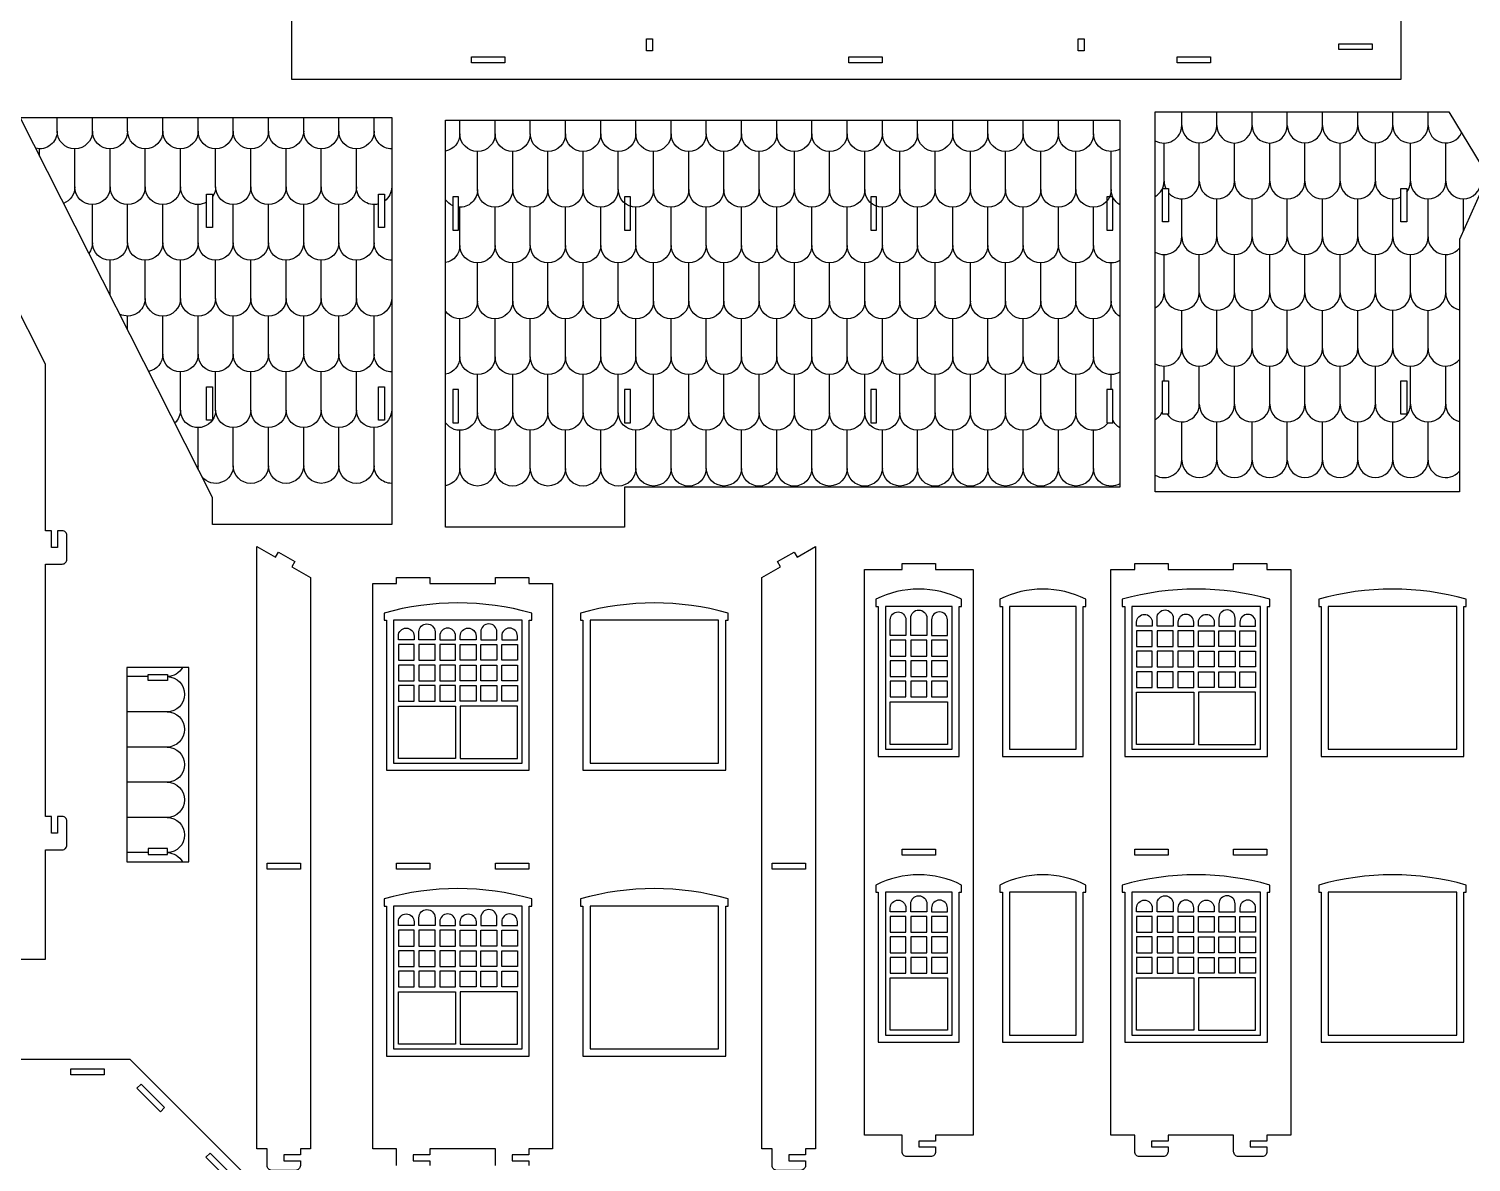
# Model space of a CAD drawing. Extents: x -4552 to 3750, y -5417 to 1843.
# Drawn here: x -2466 to 442, y -4257 to -1973 of the extents above; entities that cross this region are included whole.
import ezdxf

# ---------------------------------------------------------------- set-up
doc = ezdxf.new("R2010")
doc.units = 0
doc.header["$MEASUREMENT"] = 0
doc.layers.add('LAYER1', color=18, linetype='CONTINUOUS')

msp = doc.modelspace()

# ---------------------------------------------------------------- linework, layer by layer
at = {"layer": 'LAYER1'}
for points in [[(300.1, -1933.3), (300.1, -2074.8), (-1935.6, -2074.8), (-1935.6, -1871)], [(-141.7, -2167.5), (-141.7, -2140.1)], [(-70.8, -2167.5), (-70.8, -2140.1)], [(0.2, -2167.5), (0.2, -2140.1)], [(71.2, -2167.5), (71.2, -2140.1)], [(142.1, -2167.5), (142.1, -2140.1)], [(213.1, -2167.5), (213.1, -2140.1)], [(284, -2167.5), (284, -2140.1)], [(355, -2167.5), (355, -2140.1)], [(-2408.5, -2179.1), (-2408.5, -2151.7)], [(-2337.5, -2179.1), (-2337.5, -2151.7)], [(-2266.5, -2179.1), (-2266.5, -2151.7)], [(-2195.6, -2179.1), (-2195.6, -2151.7)], [(-2124.6, -2179.1), (-2124.6, -2151.7)], [(-2053.7, -2179.1), (-2053.7, -2151.7)], [(-1982.7, -2179.1), (-1982.7, -2151.7)], [(-1911.7, -2179.1), (-1911.7, -2151.7)], [(-1840.8, -2179.1), (-1840.8, -2151.7)], [(-1769.8, -2179.1), (-1769.8, -2151.7)], [(-1596.7, -2184.5), (-1596.7, -2157.1)], [(-1525.8, -2184.5), (-1525.8, -2157.1)], [(-1454.8, -2184.5), (-1454.8, -2157.1)], [(-1383.9, -2184.5), (-1383.9, -2157.1)], [(-1312.9, -2184.5), (-1312.9, -2157.1)], [(-1241.9, -2184.5), (-1241.9, -2157.1)], [(-1171, -2184.5), (-1171, -2157.1)], [(-1100, -2184.5), (-1100, -2157.1)], [(-1029.1, -2184.5), (-1029.1, -2157.1)], [(-958.1, -2184.5), (-958.1, -2157.1)], [(-887.1, -2184.5), (-887.1, -2157.1)], [(-816.2, -2184.5), (-816.2, -2157.1)], [(-745.2, -2184.5), (-745.2, -2157.1)], [(-674.3, -2184.5), (-674.3, -2157.1)], [(-603.3, -2184.5), (-603.3, -2157.1)], [(-532.3, -2184.5), (-532.3, -2157.1)], [(-461.4, -2184.5), (-461.4, -2157.1)], [(-390.4, -2184.5), (-390.4, -2157.1)], [(-319.5, -2184.5), (-319.5, -2157.1)], [(-177.2, -2280), (-177.2, -2203)], [(-106.2, -2280), (-106.2, -2203)], [(-35.3, -2280), (-35.3, -2203)], [(35.7, -2280), (35.7, -2203)], [(106.6, -2280), (106.6, -2203)], [(177.6, -2280), (177.6, -2203)], [(248.6, -2280), (248.6, -2203)], [(319.5, -2280), (319.5, -2203)], [(390.5, -2280), (390.5, -2203)], [(-2443.9, -2229.5), (-2443.9, -2214.6)], [(-2373, -2291.5), (-2373, -2214.6)], [(-2302, -2291.5), (-2302, -2214.6)], [(-2231.1, -2291.5), (-2231.1, -2214.6)], [(-2160.1, -2291.5), (-2160.1, -2214.6)], [(-2089.1, -2291.5), (-2089.1, -2214.6)], [(-2018.2, -2291.5), (-2018.2, -2214.6)], [(-1947.2, -2291.5), (-1947.2, -2214.6)], [(-1876.3, -2291.5), (-1876.3, -2214.6)], [(-1805.3, -2291.5), (-1805.3, -2214.6)], [(-1561.3, -2296.9), (-1561.3, -2220)], [(-1490.3, -2296.9), (-1490.3, -2220)], [(-1419.3, -2296.9), (-1419.3, -2220)], [(-1348.4, -2296.9), (-1348.4, -2220)], [(-1277.4, -2296.9), (-1277.4, -2220)], [(-1206.5, -2296.9), (-1206.5, -2220)], [(-1135.5, -2296.9), (-1135.5, -2220)], [(-1064.5, -2296.9), (-1064.5, -2220)], [(-993.6, -2296.9), (-993.6, -2220)], [(-922.6, -2296.9), (-922.6, -2220)], [(-851.7, -2296.9), (-851.7, -2220)], [(-780.7, -2296.9), (-780.7, -2220)], [(-709.7, -2296.9), (-709.7, -2220)], [(-638.8, -2296.9), (-638.8, -2220)], [(-567.8, -2296.9), (-567.8, -2220)], [(-496.9, -2296.9), (-496.9, -2220)], [(-425.9, -2296.9), (-425.9, -2220)], [(-354.9, -2296.9), (-354.9, -2220)], [(-284, -2296.9), (-284, -2220)], [(-141.7, -2392.4), (-141.7, -2315.4)], [(-70.8, -2392.4), (-70.8, -2315.4)], [(0.2, -2392.4), (0.2, -2315.4)], [(71.2, -2392.4), (71.2, -2315.4)], [(142.1, -2392.4), (142.1, -2315.4)], [(213.1, -2392.4), (213.1, -2315.4)], [(284, -2392.4), (284, -2315.4)], [(355, -2392.4), (355, -2315.4)], [(426, -2379.7), (426, -2315.4)], [(-2337.5, -2403.9), (-2337.5, -2327)], [(-2266.5, -2403.9), (-2266.5, -2327)], [(-2195.6, -2403.9), (-2195.6, -2327)], [(-2124.6, -2403.9), (-2124.6, -2327)], [(-2053.7, -2403.9), (-2053.7, -2327)], [(-1982.7, -2403.9), (-1982.7, -2327)], [(-1911.7, -2403.9), (-1911.7, -2327)], [(-1840.8, -2403.9), (-1840.8, -2327)], [(-1769.8, -2403.9), (-1769.8, -2327)], [(-1596.7, -2409.3), (-1596.7, -2332.4)], [(-1525.8, -2409.3), (-1525.8, -2332.4)], [(-1454.8, -2409.3), (-1454.8, -2332.4)], [(-1383.9, -2409.3), (-1383.9, -2332.4)], [(-1312.9, -2409.3), (-1312.9, -2332.4)], [(-1241.9, -2409.3), (-1241.9, -2332.4)], [(-1171, -2409.3), (-1171, -2332.4)], [(-1100, -2409.3), (-1100, -2332.4)], [(-1029.1, -2409.3), (-1029.1, -2332.4)], [(-958.1, -2409.3), (-958.1, -2332.4)], [(-887.1, -2409.3), (-887.1, -2332.4)], [(-816.2, -2409.3), (-816.2, -2332.4)], [(-745.2, -2409.3), (-745.2, -2332.4)], [(-674.3, -2409.3), (-674.3, -2332.4)], [(-603.3, -2409.3), (-603.3, -2332.4)], [(-532.3, -2409.3), (-532.3, -2332.4)], [(-461.4, -2409.3), (-461.4, -2332.4)], [(-390.4, -2409.3), (-390.4, -2332.4)], [(-319.5, -2409.3), (-319.5, -2332.4)], [(-2302, -2509.8), (-2302, -2439.4)], [(-2231.1, -2516.4), (-2231.1, -2439.4)], [(-2160.1, -2516.4), (-2160.1, -2439.4)], [(-2089.1, -2516.4), (-2089.1, -2439.4)], [(-2018.2, -2516.4), (-2018.2, -2439.4)], [(-1947.2, -2516.4), (-1947.2, -2439.4)], [(-1876.3, -2516.4), (-1876.3, -2439.4)], [(-1805.3, -2516.4), (-1805.3, -2439.4)], [(-177.2, -2504.8), (-177.2, -2427.9)], [(-106.2, -2504.8), (-106.2, -2427.9)], [(-35.3, -2504.8), (-35.3, -2427.9)], [(35.7, -2504.8), (35.7, -2427.9)], [(106.6, -2504.8), (106.6, -2427.9)], [(177.6, -2504.8), (177.6, -2427.9)], [(248.6, -2504.8), (248.6, -2427.9)], [(319.5, -2504.8), (319.5, -2427.9)], [(390.5, -2504.8), (390.5, -2427.9)], [(-1561.3, -2521.8), (-1561.3, -2444.8)], [(-1490.3, -2521.8), (-1490.3, -2444.8)], [(-1419.3, -2521.8), (-1419.3, -2444.8)], [(-1348.4, -2521.8), (-1348.4, -2444.8)], [(-1277.4, -2521.8), (-1277.4, -2444.8)], [(-1206.5, -2521.8), (-1206.5, -2444.8)], [(-1135.5, -2521.8), (-1135.5, -2444.8)], [(-1064.5, -2521.8), (-1064.5, -2444.8)], [(-993.6, -2521.8), (-993.6, -2444.8)], [(-922.6, -2521.8), (-922.6, -2444.8)], [(-851.7, -2521.8), (-851.7, -2444.8)], [(-780.7, -2521.8), (-780.7, -2444.8)], [(-709.7, -2521.8), (-709.7, -2444.8)], [(-638.8, -2521.8), (-638.8, -2444.8)], [(-567.8, -2521.8), (-567.8, -2444.8)], [(-496.9, -2521.8), (-496.9, -2444.8)], [(-425.9, -2521.8), (-425.9, -2444.8)], [(-354.9, -2521.8), (-354.9, -2444.8)], [(-284, -2521.8), (-284, -2444.8)], [(-2266.5, -2579.9), (-2266.5, -2551.8)], [(-2195.6, -2628.8), (-2195.6, -2551.8)], [(-2124.6, -2628.8), (-2124.6, -2551.8)], [(-2053.7, -2628.8), (-2053.7, -2551.8)], [(-1982.7, -2628.8), (-1982.7, -2551.8)], [(-1911.7, -2628.8), (-1911.7, -2551.8)], [(-1840.8, -2628.8), (-1840.8, -2551.8)], [(-1769.8, -2628.8), (-1769.8, -2551.8)], [(-1596.7, -2634.2), (-1596.7, -2557.2)], [(-1525.8, -2634.2), (-1525.8, -2557.2)], [(-1454.8, -2634.2), (-1454.8, -2557.2)], [(-1383.9, -2634.2), (-1383.9, -2557.2)], [(-1312.9, -2634.2), (-1312.9, -2557.2)], [(-1241.9, -2634.2), (-1241.9, -2557.2)], [(-1171, -2634.2), (-1171, -2557.2)], [(-1100, -2634.2), (-1100, -2557.2)], [(-1029.1, -2634.2), (-1029.1, -2557.2)], [(-958.1, -2634.2), (-958.1, -2557.2)], [(-887.1, -2634.2), (-887.1, -2557.2)], [(-816.2, -2634.2), (-816.2, -2557.2)], [(-745.2, -2634.2), (-745.2, -2557.2)], [(-674.3, -2634.2), (-674.3, -2557.2)], [(-603.3, -2634.2), (-603.3, -2557.2)], [(-532.3, -2634.2), (-532.3, -2557.2)], [(-461.4, -2634.2), (-461.4, -2557.2)], [(-390.4, -2634.2), (-390.4, -2557.2)], [(-319.5, -2634.2), (-319.5, -2557.2)], [(-141.7, -2617.2), (-141.7, -2540.3)], [(-70.8, -2617.2), (-70.8, -2540.3)], [(0.2, -2617.2), (0.2, -2540.3)], [(71.2, -2617.2), (71.2, -2540.3)], [(142.1, -2617.2), (142.1, -2540.3)], [(213.1, -2617.2), (213.1, -2540.3)], [(284, -2617.2), (284, -2540.3)], [(355, -2617.2), (355, -2540.3)], [(-2160.1, -2741.2), (-2160.1, -2664.3)], [(-2089.1, -2741.2), (-2089.1, -2664.3)], [(-2018.2, -2741.2), (-2018.2, -2664.3)], [(-1947.2, -2741.2), (-1947.2, -2664.3)], [(-1876.3, -2741.2), (-1876.3, -2664.3)], [(-1805.3, -2741.2), (-1805.3, -2664.3)], [(-1561.3, -2746.6), (-1561.3, -2669.7)], [(-1490.3, -2746.6), (-1490.3, -2669.7)], [(-1419.3, -2746.6), (-1419.3, -2669.7)], [(-1348.4, -2746.6), (-1348.4, -2669.7)], [(-1277.4, -2746.6), (-1277.4, -2669.7)], [(-1206.5, -2746.6), (-1206.5, -2669.7)], [(-1135.5, -2746.6), (-1135.5, -2669.7)], [(-1064.5, -2746.6), (-1064.5, -2669.7)], [(-993.6, -2746.6), (-993.6, -2669.7)], [(-922.6, -2746.6), (-922.6, -2669.7)], [(-851.7, -2746.6), (-851.7, -2669.7)], [(-780.7, -2746.6), (-780.7, -2669.7)], [(-709.7, -2746.6), (-709.7, -2669.7)], [(-638.8, -2746.6), (-638.8, -2669.7)], [(-567.8, -2746.6), (-567.8, -2669.7)], [(-496.9, -2746.6), (-496.9, -2669.7)], [(-425.9, -2746.6), (-425.9, -2669.7)], [(-354.9, -2746.6), (-354.9, -2669.7)], [(-284, -2699.7), (-284, -2669.7)], [(-177.2, -2682.7), (-177.2, -2652.7)], [(-106.2, -2729.6), (-106.2, -2652.7)], [(-35.3, -2729.6), (-35.3, -2652.7)], [(35.7, -2729.6), (35.7, -2652.7)], [(106.6, -2729.6), (106.6, -2652.7)], [(177.6, -2729.6), (177.6, -2652.7)], [(248.6, -2729.6), (248.6, -2652.7)], [(319.5, -2729.6), (319.5, -2652.7)], [(390.5, -2729.6), (390.5, -2652.7)], [(-2124.6, -2853.6), (-2124.6, -2776.7)], [(-2053.7, -2853.6), (-2053.7, -2776.7)], [(-1982.7, -2853.6), (-1982.7, -2776.7)], [(-1911.7, -2853.6), (-1911.7, -2776.7)], [(-1840.8, -2853.6), (-1840.8, -2776.7)], [(-1769.8, -2853.6), (-1769.8, -2776.7)], [(-1596.7, -2859), (-1596.7, -2782.1)], [(-1525.8, -2859), (-1525.8, -2782.1)], [(-1454.8, -2859), (-1454.8, -2782.1)], [(-1383.9, -2859), (-1383.9, -2782.1)], [(-1312.9, -2859), (-1312.9, -2782.1)], [(-1241.9, -2859), (-1241.9, -2782.1)], [(-1171, -2859), (-1171, -2782.1)], [(-1100, -2859), (-1100, -2782.1)], [(-1029.1, -2859), (-1029.1, -2782.1)], [(-958.1, -2859), (-958.1, -2782.1)], [(-887.1, -2859), (-887.1, -2782.1)], [(-816.2, -2859), (-816.2, -2782.1)], [(-745.2, -2859), (-745.2, -2782.1)], [(-674.3, -2859), (-674.3, -2782.1)], [(-603.3, -2859), (-603.3, -2782.1)], [(-532.3, -2859), (-532.3, -2782.1)], [(-461.4, -2859), (-461.4, -2782.1)], [(-390.4, -2859), (-390.4, -2782.1)], [(-319.5, -2859), (-319.5, -2782.1)], [(-141.7, -2842), (-141.7, -2765.1)], [(-70.8, -2842), (-70.8, -2765.1)], [(0.2, -2842), (0.2, -2765.1)], [(71.2, -2842), (71.2, -2765.1)], [(142.1, -2842), (142.1, -2765.1)], [(213.1, -2842), (213.1, -2765.1)], [(284, -2842), (284, -2765.1)], [(355, -2842), (355, -2765.1)], [(-2224.9, -3278.7), (-2268, -3278.7)], [(-2187.2, -3349.6), (-2268, -3349.6)], [(-2187.2, -3420.6), (-2268, -3420.6)], [(-2187.2, -3491.5), (-2268, -3491.5)], [(-2187.2, -3562.5), (-2268, -3562.5)], [(-2224.9, -3633.5), (-2268, -3633.5)]]:
    msp.add_lwpolyline(points, dxfattribs=at)
for points in [[(-1220.4, -1993.2), (-1208.4, -1993.2), (-1208.4, -2017.2), (-1220.4, -2017.2)], [(-350.4, -1993.2), (-338.4, -1993.2), (-338.4, -2017.2), (-350.4, -2017.2)], [(175.3, -2002.8), (242.5, -2002.8), (242.5, -2014.8), (175.3, -2014.8)], [(-1573.2, -2029.2), (-1506, -2029.2), (-1506, -2041.2), (-1573.2, -2041.2)], [(-813, -2029.2), (-745.8, -2029.2), (-745.8, -2041.2), (-813, -2041.2)], [(-151.2, -2029.2), (-84, -2029.2), (-84, -2041.2), (-151.2, -2041.2)], [(418, -2397.4), (418, -2906.3), (-194.9, -2906.3), (-194.9, -2140.1), (396.6, -2140.1), (475.4, -2269.9)], [(-2095.4, -2917.9), (-2483.4, -2151.7), (-1734.3, -2151.7), (-1734.3, -2971.7), (-2095.4, -2971.7)], [(-266.3, -2896.7), (-902, -2896.7), (-1264.7, -2896.7), (-1264.7, -2977.1), (-1625.7, -2977.1), (-1625.7, -2157.1), (-266.3, -2157.1)], [(-180.5, -2294.7), (-168.5, -2294.7), (-168.5, -2361.9), (-180.5, -2361.9)], [(300, -2294.7), (312, -2294.7), (312, -2361.9), (300, -2361.9)], [(-2107.4, -2306.3), (-2095.4, -2306.3), (-2095.4, -2373.5), (-2107.4, -2373.5)], [(-1760.7, -2306.3), (-1748.7, -2306.3), (-1748.7, -2373.5), (-1760.7, -2373.5)], [(-1599.3, -2311.7), (-1611.3, -2311.7), (-1611.3, -2378.9), (-1599.3, -2378.9)], [(-1252.7, -2311.7), (-1264.7, -2311.7), (-1264.7, -2378.9), (-1252.7, -2378.9)], [(-756.7, -2311.7), (-768.7, -2311.7), (-768.7, -2378.9), (-756.7, -2378.9)], [(-280.7, -2311.7), (-292.7, -2311.7), (-292.7, -2378.9), (-280.7, -2378.9)], [(-2107.4, -2694.3), (-2095.4, -2694.3), (-2095.4, -2761.5), (-2107.4, -2761.5)], [(-1760.7, -2694.3), (-1748.7, -2694.3), (-1748.7, -2761.5), (-1760.7, -2761.5)], [(-1599.3, -2699.7), (-1611.3, -2699.7), (-1611.3, -2766.9), (-1599.3, -2766.9)], [(-1252.7, -2699.7), (-1264.7, -2699.7), (-1264.7, -2766.9), (-1252.7, -2766.9)], [(-756.7, -2699.7), (-768.7, -2699.7), (-768.7, -2766.9), (-756.7, -2766.9)], [(-280.7, -2699.7), (-292.7, -2699.7), (-292.7, -2766.9), (-280.7, -2766.9)], [(-180.5, -2682.7), (-168.5, -2682.7), (-168.5, -2749.9), (-180.5, -2749.9)], [(300, -2682.7), (312, -2682.7), (312, -2749.9), (300, -2749.9)], [(-604.5, -3137.2), (-738.9, -3137.2), (-738.9, -3425.2), (-604.5, -3425.2)], [(-354.5, -3137.2), (-488.9, -3137.2), (-488.9, -3425.2), (-354.5, -3425.2)], [(16.9, -3137.2), (-242.3, -3137.2), (-242.3, -3425.2), (16.9, -3425.2)], [(412.8, -3137.2), (153.6, -3137.2), (153.6, -3425.2), (412.8, -3425.2)], [(-1471.2, -3165.1), (-1730.4, -3165.1), (-1730.4, -3453.1), (-1471.2, -3453.1)], [(-1075.2, -3165.1), (-1334.4, -3165.1), (-1334.4, -3453.1), (-1075.2, -3453.1)], [(-232.7, -3217.9), (-201.1, -3217.9), (-201.1, -3186.3), (-232.7, -3186.3)], [(-191.5, -3217.9), (-158.8, -3217.9), (-158.8, -3186.3), (-191.5, -3186.3)], [(-149.2, -3217.9), (-117.5, -3217.9), (-117.5, -3186.3), (-149.2, -3186.3)], [(-76.3, -3217.9), (-107.9, -3217.9), (-107.9, -3186.3), (-76.3, -3186.3)], [(-34, -3217.9), (-66.7, -3217.9), (-66.7, -3186.3), (-34, -3186.3)], [(7.3, -3217.9), (-24.4, -3217.9), (-24.4, -3186.3), (7.3, -3186.3)], [(-1720.8, -3245.8), (-1689.1, -3245.8), (-1689.1, -3214.1), (-1720.8, -3214.1)], [(-1679.5, -3245.8), (-1646.9, -3245.8), (-1646.9, -3214.1), (-1679.5, -3214.1)], [(-1637.3, -3245.8), (-1605.6, -3245.8), (-1605.6, -3214.1), (-1637.3, -3214.1)], [(-1564.3, -3245.8), (-1596, -3245.8), (-1596, -3214.1), (-1564.3, -3214.1)], [(-1522.1, -3245.8), (-1554.7, -3245.8), (-1554.7, -3214.1), (-1522.1, -3214.1)], [(-1480.8, -3245.8), (-1512.5, -3245.8), (-1512.5, -3214.1), (-1480.8, -3214.1)], [(-729.3, -3237.1), (-697.6, -3237.1), (-697.6, -3205.5), (-729.3, -3205.5)], [(-688, -3237.1), (-655.4, -3237.1), (-655.4, -3205.5), (-688, -3205.5)], [(-645.8, -3237.1), (-614.1, -3237.1), (-614.1, -3205.5), (-645.8, -3205.5)], [(-1720.8, -3287.1), (-1689.1, -3287.1), (-1689.1, -3255.4), (-1720.8, -3255.4)], [(-1679.5, -3287.1), (-1646.9, -3287.1), (-1646.9, -3255.4), (-1679.5, -3255.4)], [(-1637.3, -3287.1), (-1605.6, -3287.1), (-1605.6, -3255.4), (-1637.3, -3255.4)], [(-1564.3, -3287.1), (-1596, -3287.1), (-1596, -3255.4), (-1564.3, -3255.4)], [(-1522.1, -3287.1), (-1554.7, -3287.1), (-1554.7, -3255.4), (-1522.1, -3255.4)], [(-1480.8, -3287.1), (-1512.5, -3287.1), (-1512.5, -3255.4), (-1480.8, -3255.4)], [(-729.3, -3278.4), (-697.6, -3278.4), (-697.6, -3246.7), (-729.3, -3246.7)], [(-688, -3278.4), (-655.4, -3278.4), (-655.4, -3246.7), (-688, -3246.7)], [(-645.8, -3278.4), (-614.1, -3278.4), (-614.1, -3246.7), (-645.8, -3246.7)], [(-232.7, -3259.2), (-201.1, -3259.2), (-201.1, -3227.5), (-232.7, -3227.5)], [(-191.5, -3259.2), (-158.8, -3259.2), (-158.8, -3227.5), (-191.5, -3227.5)], [(-149.2, -3259.2), (-117.5, -3259.2), (-117.5, -3227.5), (-149.2, -3227.5)], [(-76.3, -3259.2), (-107.9, -3259.2), (-107.9, -3227.5), (-76.3, -3227.5)], [(-34, -3259.2), (-66.7, -3259.2), (-66.7, -3227.5), (-34, -3227.5)], [(7.3, -3259.2), (-24.4, -3259.2), (-24.4, -3227.5), (7.3, -3227.5)], [(-2268, -3651.8), (-2143.3, -3651.8), (-2143.3, -3260.3), (-2268, -3260.3)], [(-2224.9, -3286.7), (-2224.9, -3274.7), (-2186.5, -3274.7), (-2186.5, -3286.7)], [(-232.7, -3300.5), (-201.1, -3300.5), (-201.1, -3268.8), (-232.7, -3268.8)], [(-191.5, -3300.5), (-158.8, -3300.5), (-158.8, -3268.8), (-191.5, -3268.8)], [(-149.2, -3300.5), (-117.5, -3300.5), (-117.5, -3268.8), (-149.2, -3268.8)], [(-76.3, -3300.5), (-107.9, -3300.5), (-107.9, -3268.8), (-76.3, -3268.8)], [(-34, -3300.5), (-66.7, -3300.5), (-66.7, -3268.8), (-34, -3268.8)], [(7.3, -3300.5), (-24.4, -3300.5), (-24.4, -3268.8), (7.3, -3268.8)], [(-1720.8, -3328.3), (-1689.1, -3328.3), (-1689.1, -3296.7), (-1720.8, -3296.7)], [(-1679.5, -3328.3), (-1646.9, -3328.3), (-1646.9, -3296.7), (-1679.5, -3296.7)], [(-1637.3, -3328.3), (-1605.6, -3328.3), (-1605.6, -3296.7), (-1637.3, -3296.7)], [(-1564.3, -3328.3), (-1596, -3328.3), (-1596, -3296.7), (-1564.3, -3296.7)], [(-1522.1, -3328.3), (-1554.7, -3328.3), (-1554.7, -3296.7), (-1522.1, -3296.7)], [(-1480.8, -3328.3), (-1512.5, -3328.3), (-1512.5, -3296.7), (-1480.8, -3296.7)], [(-729.3, -3319.7), (-697.6, -3319.7), (-697.6, -3288), (-729.3, -3288)], [(-688, -3319.7), (-655.4, -3319.7), (-655.4, -3288), (-688, -3288)], [(-645.8, -3319.7), (-614.1, -3319.7), (-614.1, -3288), (-645.8, -3288)], [(-117.5, -3415.6), (-232.7, -3415.6), (-232.7, -3310.1), (-117.5, -3310.1)], [(-107.9, -3415.6), (7.3, -3415.6), (7.3, -3310.1), (-107.9, -3310.1)], [(-1605.6, -3443.5), (-1720.8, -3443.5), (-1720.8, -3337.9), (-1605.6, -3337.9)], [(-1596, -3443.5), (-1480.8, -3443.5), (-1480.8, -3337.9), (-1596, -3337.9)], [(-614.1, -3415.6), (-729.3, -3415.6), (-729.3, -3329.3), (-614.1, -3329.3)], [(-2224.9, -3625.4), (-2224.9, -3637.4), (-2186.5, -3637.4), (-2186.5, -3625.4)], [(-705.3, -3626.8), (-638.1, -3626.8), (-638.1, -3638.8), (-705.3, -3638.8)], [(-236.5, -3626.8), (-169.3, -3626.8), (-169.3, -3638.8), (-236.5, -3638.8)], [(-37, -3626.8), (30.2, -3626.8), (30.2, -3638.8), (-37, -3638.8)], [(-1985.6, -3654.7), (-1918.4, -3654.7), (-1918.4, -3666.7), (-1985.6, -3666.7)], [(-1724.6, -3654.7), (-1657.4, -3654.7), (-1657.4, -3666.7), (-1724.6, -3666.7)], [(-1525.1, -3654.7), (-1457.9, -3654.7), (-1457.9, -3666.7), (-1525.1, -3666.7)], [(-967.4, -3654.7), (-900.2, -3654.7), (-900.2, -3666.7), (-967.4, -3666.7)], [(-604.5, -3713.2), (-738.9, -3713.2), (-738.9, -4001.2), (-604.5, -4001.2)], [(-354.5, -3713.2), (-488.9, -3713.2), (-488.9, -4001.2), (-354.5, -4001.2)], [(16.9, -3713.2), (-242.3, -3713.2), (-242.3, -4001.2), (16.9, -4001.2)], [(412.8, -3713.2), (153.6, -3713.2), (153.6, -4001.2), (412.8, -4001.2)], [(-1471.2, -3741.1), (-1730.4, -3741.1), (-1730.4, -4029.1), (-1471.2, -4029.1)], [(-1075.2, -3741.1), (-1334.4, -3741.1), (-1334.4, -4029.1), (-1075.2, -4029.1)], [(-729.3, -3793.9), (-697.6, -3793.9), (-697.6, -3762.3), (-729.3, -3762.3)], [(-688, -3793.9), (-655.4, -3793.9), (-655.4, -3762.3), (-688, -3762.3)], [(-645.8, -3793.9), (-614.1, -3793.9), (-614.1, -3762.3), (-645.8, -3762.3)], [(-232.7, -3793.9), (-201.1, -3793.9), (-201.1, -3762.3), (-232.7, -3762.3)], [(-191.5, -3793.9), (-158.8, -3793.9), (-158.8, -3762.3), (-191.5, -3762.3)], [(-149.2, -3793.9), (-117.5, -3793.9), (-117.5, -3762.3), (-149.2, -3762.3)], [(-76.3, -3793.9), (-107.9, -3793.9), (-107.9, -3762.3), (-76.3, -3762.3)], [(-34, -3793.9), (-66.7, -3793.9), (-66.7, -3762.3), (-34, -3762.3)], [(7.3, -3793.9), (-24.4, -3793.9), (-24.4, -3762.3), (7.3, -3762.3)], [(-1720.8, -3821.8), (-1689.1, -3821.8), (-1689.1, -3790.1), (-1720.8, -3790.1)], [(-1679.5, -3821.8), (-1646.9, -3821.8), (-1646.9, -3790.1), (-1679.5, -3790.1)], [(-1637.3, -3821.8), (-1605.6, -3821.8), (-1605.6, -3790.1), (-1637.3, -3790.1)], [(-1564.3, -3821.8), (-1596, -3821.8), (-1596, -3790.1), (-1564.3, -3790.1)], [(-1522.1, -3821.8), (-1554.7, -3821.8), (-1554.7, -3790.1), (-1522.1, -3790.1)], [(-1480.8, -3821.8), (-1512.5, -3821.8), (-1512.5, -3790.1), (-1480.8, -3790.1)], [(-729.3, -3835.2), (-697.6, -3835.2), (-697.6, -3803.5), (-729.3, -3803.5)], [(-688, -3835.2), (-655.4, -3835.2), (-655.4, -3803.5), (-688, -3803.5)], [(-645.8, -3835.2), (-614.1, -3835.2), (-614.1, -3803.5), (-645.8, -3803.5)], [(-232.7, -3835.2), (-201.1, -3835.2), (-201.1, -3803.5), (-232.7, -3803.5)], [(-191.5, -3835.2), (-158.8, -3835.2), (-158.8, -3803.5), (-191.5, -3803.5)], [(-149.2, -3835.2), (-117.5, -3835.2), (-117.5, -3803.5), (-149.2, -3803.5)], [(-76.3, -3835.2), (-107.9, -3835.2), (-107.9, -3803.5), (-76.3, -3803.5)], [(-34, -3835.2), (-66.7, -3835.2), (-66.7, -3803.5), (-34, -3803.5)], [(7.3, -3835.2), (-24.4, -3835.2), (-24.4, -3803.5), (7.3, -3803.5)], [(-1720.8, -3863.1), (-1689.1, -3863.1), (-1689.1, -3831.4), (-1720.8, -3831.4)], [(-1679.5, -3863.1), (-1646.9, -3863.1), (-1646.9, -3831.4), (-1679.5, -3831.4)], [(-1637.3, -3863.1), (-1605.6, -3863.1), (-1605.6, -3831.4), (-1637.3, -3831.4)], [(-1564.3, -3863.1), (-1596, -3863.1), (-1596, -3831.4), (-1564.3, -3831.4)], [(-1522.1, -3863.1), (-1554.7, -3863.1), (-1554.7, -3831.4), (-1522.1, -3831.4)], [(-1480.8, -3863.1), (-1512.5, -3863.1), (-1512.5, -3831.4), (-1480.8, -3831.4)], [(-729.3, -3876.5), (-697.6, -3876.5), (-697.6, -3844.8), (-729.3, -3844.8)], [(-688, -3876.5), (-655.4, -3876.5), (-655.4, -3844.8), (-688, -3844.8)], [(-645.8, -3876.5), (-614.1, -3876.5), (-614.1, -3844.8), (-645.8, -3844.8)], [(-232.7, -3876.5), (-201.1, -3876.5), (-201.1, -3844.8), (-232.7, -3844.8)], [(-191.5, -3876.5), (-158.8, -3876.5), (-158.8, -3844.8), (-191.5, -3844.8)], [(-149.2, -3876.5), (-117.5, -3876.5), (-117.5, -3844.8), (-149.2, -3844.8)], [(-76.3, -3876.5), (-107.9, -3876.5), (-107.9, -3844.8), (-76.3, -3844.8)], [(-34, -3876.5), (-66.7, -3876.5), (-66.7, -3844.8), (-34, -3844.8)], [(7.3, -3876.5), (-24.4, -3876.5), (-24.4, -3844.8), (7.3, -3844.8)], [(-1720.8, -3904.3), (-1689.1, -3904.3), (-1689.1, -3872.7), (-1720.8, -3872.7)], [(-1679.5, -3904.3), (-1646.9, -3904.3), (-1646.9, -3872.7), (-1679.5, -3872.7)], [(-1637.3, -3904.3), (-1605.6, -3904.3), (-1605.6, -3872.7), (-1637.3, -3872.7)], [(-1564.3, -3904.3), (-1596, -3904.3), (-1596, -3872.7), (-1564.3, -3872.7)], [(-1522.1, -3904.3), (-1554.7, -3904.3), (-1554.7, -3872.7), (-1522.1, -3872.7)], [(-1480.8, -3904.3), (-1512.5, -3904.3), (-1512.5, -3872.7), (-1480.8, -3872.7)], [(-614.1, -3991.6), (-729.3, -3991.6), (-729.3, -3886.1), (-614.1, -3886.1)], [(-117.5, -3991.6), (-232.7, -3991.6), (-232.7, -3886.1), (-117.5, -3886.1)], [(-107.9, -3991.6), (7.3, -3991.6), (7.3, -3886.1), (-107.9, -3886.1)], [(-1605.6, -4019.5), (-1720.8, -4019.5), (-1720.8, -3913.9), (-1605.6, -3913.9)], [(-1596, -4019.5), (-1480.8, -4019.5), (-1480.8, -3913.9), (-1596, -3913.9)], [(-4552, -4329.6), (-4432, -4329.6), (-4432, -4174.1), (-4240.8, -3982.9), (-3826.4, -3982.9), (-3635.2, -4174.1), (-3635.2, -4209.6), (-3489.4, -4209.6), (-3239.8, -4209.6), (-3239.8, -4209.9), (-2789.2, -4209.6), (-2629.5, -4049.9), (-2262.4, -4049.9), (-2002.9, -4309.4), (-2002.9, -4676.4), (-2157.8, -4831.3), (-2157.8, -5416.8), (-4432, -5416.8), (-4432, -4793.1), (-4552, -4793.1)], [(-2381.1, -4081.1), (-2381.1, -4069.1), (-2313.9, -4069.1), (-2313.9, -4081.1)], [(-2200.6, -4155.9), (-2192.1, -4147.4), (-2239.6, -4099.9), (-2248.1, -4108.3)], [(-2061.4, -4295), (-2052.9, -4286.6), (-2100.4, -4239), (-2108.9, -4247.5)]]:
    msp.add_lwpolyline(points, close=True, dxfattribs=at)
for points in [[(-1734.3, -2214.6, -0.414214), (-1769.8, -2179.1, -1), (-1840.8, -2179.1, -1), (-1911.7, -2179.1, -1), (-1982.7, -2179.1, -1), (-2053.7, -2179.1, -1), (-2124.6, -2179.1, -1), (-2195.6, -2179.1, -1), (-2266.5, -2179.1, -1), (-2337.5, -2179.1, -1), (-2408.5, -2179.1, -0.48284), (-2452, -2213.7)], [(-194.9, -2198.3, 0.576718), (-141.7, -2167.5, 1), (-70.8, -2167.5, 1), (0.2, -2167.5, 1), (71.2, -2167.5, 1), (142.1, -2167.5, 1), (213.1, -2167.5, 1), (284, -2167.5, 1), (355, -2167.5, 0.799485), (422.5, -2182.8)], [(-266.3, -2215.3, -0.576718), (-319.5, -2184.5, -1), (-390.4, -2184.5, -1), (-461.4, -2184.5, -1), (-532.3, -2184.5, -1), (-603.3, -2184.5, -1), (-674.3, -2184.5, -1), (-745.2, -2184.5, -1), (-816.2, -2184.5, -1), (-887.1, -2184.5, -1), (-958.1, -2184.5, -1), (-1029.1, -2184.5, -1), (-1100, -2184.5, -1), (-1171, -2184.5, -1), (-1241.9, -2184.5, -1), (-1312.9, -2184.5, -1), (-1383.9, -2184.5, -1), (-1454.8, -2184.5, -1), (-1525.8, -2184.5, -1), (-1596.7, -2184.5, -0.361439), (-1625.7, -2219.4)], [(-2107.4, -2322.5, -0.57188), (-2160.1, -2291.5, -1), (-2231.1, -2291.5, -1), (-2302, -2291.5, -1), (-2373, -2291.5, -0.310751), (-2395.8, -2324.7)], [(-1760.7, -2325.8, -0.492213), (-1805.3, -2291.5, -1), (-1876.3, -2291.5, -1), (-1947.2, -2291.5, -1), (-2018.2, -2291.5, -1), (-2089.1, -2291.5, -0.151781), (-2095.4, -2311.6)], [(-1734.3, -2291.5, -0.237998), (-1748.7, -2320.1)], [(-194.9, -2310.7, 0.267441), (-177.2, -2280, 0.107671), (-174, -2294.7)], [(-168.5, -2303.3, 0.69348), (-106.2, -2280, 1), (-35.3, -2280, 1), (35.7, -2280, 1), (106.6, -2280, 1), (177.6, -2280, 1), (248.6, -2280, 0.558942), (300, -2311.6)], [(312, -2301.8, 0.16682), (319.5, -2280, 1), (390.5, -2280, 1), (461.4, -2280, 0.104172), (464.4, -2294.3)], [(-1611.3, -2329.3, -0.134003), (-1625.7, -2317.4)], [(-266.3, -2327.6, -0.267441), (-284, -2296.9, -1), (-354.9, -2296.9, -1), (-425.9, -2296.9, -1), (-496.9, -2296.9, -1), (-567.8, -2296.9, -1), (-638.8, -2296.9, -1), (-709.7, -2296.9, -1), (-780.7, -2296.9, -1), (-851.7, -2296.9, -1), (-922.6, -2296.9, -1), (-993.6, -2296.9, -1), (-1064.5, -2296.9, -1), (-1135.5, -2296.9, -1), (-1206.5, -2296.9, -1), (-1277.4, -2296.9, -1), (-1348.4, -2296.9, -1), (-1419.3, -2296.9, -1), (-1490.3, -2296.9, -1), (-1561.3, -2296.9, -0.435918), (-1599.3, -2332.3)], [(-1734.3, -2439.4, -0.414214), (-1769.8, -2403.9, -1), (-1840.8, -2403.9, -1), (-1911.7, -2403.9, -1), (-1982.7, -2403.9, -1), (-2053.7, -2403.9, -1), (-2124.6, -2403.9, -1), (-2195.6, -2403.9, -1), (-2266.5, -2403.9, -1), (-2337.5, -2403.9, -0.164103), (-2344.7, -2425.4)], [(-266.3, -2440.1, -0.576718), (-319.5, -2409.3, -1), (-390.4, -2409.3, -1), (-461.4, -2409.3, -1), (-532.3, -2409.3, -1), (-603.3, -2409.3, -1), (-674.3, -2409.3, -1), (-745.2, -2409.3, -1), (-816.2, -2409.3, -1), (-887.1, -2409.3, -1), (-958.1, -2409.3, -1), (-1029.1, -2409.3, -1), (-1100, -2409.3, -1), (-1171, -2409.3, -1), (-1241.9, -2409.3, -1), (-1312.9, -2409.3, -1), (-1383.9, -2409.3, -1), (-1454.8, -2409.3, -1), (-1525.8, -2409.3, -1), (-1596.7, -2409.3, -0.361439), (-1625.7, -2444.2)], [(-194.9, -2423.1, 0.576718), (-141.7, -2392.4, 1), (-70.8, -2392.4, 1), (0.2, -2392.4, 1), (71.2, -2392.4, 1), (142.1, -2392.4, 1), (213.1, -2392.4, 1), (284, -2392.4, 1), (355, -2392.4, 0.705496), (418, -2414.8)], [(-2653, -3848.5), (-2432.1, -3848.5), (-2432.1, -3627.7), (-2398.5, -3627.7, 0.414214), (-2388.9, -3618.1), (-2388.9, -3570.1, 0.414214), (-2398.5, -3560.5), (-2408.1, -3560.5), (-2408.1, -3594.1), (-2420.1, -3594.1), (-2420.1, -3560.5), (-2432.1, -3560.5), (-2432.1, -3051.7), (-2398.5, -3051.7, 0.414214), (-2388.9, -3042.1), (-2388.9, -2994.1, 0.414214), (-2398.5, -2984.5), (-2408.1, -2984.5), (-2408.1, -3018.1), (-2420.1, -3018.1), (-2420.1, -2984.5), (-2432.1, -2984.5), (-2432.1, -2648.5), (-2502.6, -2508.8)], [(-1734.3, -2516.4, -1), (-1805.3, -2516.4, -1), (-1876.3, -2516.4, -1), (-1947.2, -2516.4, -1), (-2018.2, -2516.4, -1), (-2089.1, -2516.4, -1), (-2160.1, -2516.4, -1), (-2231.1, -2516.4, -0.560744), (-2282.7, -2547.9)], [(-266.3, -2552.4, -0.267441), (-284, -2521.8, -1), (-354.9, -2521.8, -1), (-425.9, -2521.8, -1), (-496.9, -2521.8, -1), (-567.8, -2521.8, -1), (-638.8, -2521.8, -1), (-709.7, -2521.8, -1), (-780.7, -2521.8, -1), (-851.7, -2521.8, -1), (-922.6, -2521.8, -1), (-993.6, -2521.8, -1), (-1064.5, -2521.8, -1), (-1135.5, -2521.8, -1), (-1206.5, -2521.8, -1), (-1277.4, -2521.8, -1), (-1348.4, -2521.8, -1), (-1419.3, -2521.8, -1), (-1490.3, -2521.8, -1), (-1561.3, -2521.8, -0.732158), (-1625.7, -2542.2)], [(-194.9, -2535.5, 0.267441), (-177.2, -2504.8, 1), (-106.2, -2504.8, 1), (-35.3, -2504.8, 1), (35.7, -2504.8, 1), (106.6, -2504.8, 1), (177.6, -2504.8, 1), (248.6, -2504.8, 1), (319.5, -2504.8, 1), (390.5, -2504.8, 0.349221), (418, -2539.4)], [(-1734.3, -2664.3, -0.414214), (-1769.8, -2628.8, -1), (-1840.8, -2628.8, -1), (-1911.7, -2628.8, -1), (-1982.7, -2628.8, -1), (-2053.7, -2628.8, -1), (-2124.6, -2628.8, -1), (-2195.6, -2628.8, -0.357985), (-2224.2, -2663.6)], [(-266.3, -2664.9, -0.576718), (-319.5, -2634.2, -1), (-390.4, -2634.2, -1), (-461.4, -2634.2, -1), (-532.3, -2634.2, -1), (-603.3, -2634.2, -1), (-674.3, -2634.2, -1), (-745.2, -2634.2, -1), (-816.2, -2634.2, -1), (-887.1, -2634.2, -1), (-958.1, -2634.2, -1), (-1029.1, -2634.2, -1), (-1100, -2634.2, -1), (-1171, -2634.2, -1), (-1241.9, -2634.2, -1), (-1312.9, -2634.2, -1), (-1383.9, -2634.2, -1), (-1454.8, -2634.2, -1), (-1525.8, -2634.2, -1), (-1596.7, -2634.2, -0.361439), (-1625.7, -2669.1)], [(-194.9, -2648, 0.576718), (-141.7, -2617.2, 1), (-70.8, -2617.2, 1), (0.2, -2617.2, 1), (71.2, -2617.2, 1), (142.1, -2617.2, 1), (213.1, -2617.2, 1), (284, -2617.2, 1), (355, -2617.2, 0.705496), (418, -2639.6)], [(-170.8, -2749.9, 0.734236), (-106.2, -2729.6, 1), (-35.3, -2729.6, 1), (35.7, -2729.6, 1), (106.6, -2729.6, 1), (177.6, -2729.6, 1), (248.6, -2729.6, 0.71406), (312, -2751.4, 0.16682), (319.5, -2729.6, 1), (390.5, -2729.6, 0.349221), (418, -2764.2)], [(-2095.5, -2761.5, -0.734236), (-2160.1, -2741.2, -0.210306), (-2171.6, -2767.4)], [(-1734.3, -2741.2, -1), (-1805.3, -2741.2, -1), (-1876.3, -2741.2, -1), (-1947.2, -2741.2, -1), (-2018.2, -2741.2, -1), (-2089.1, -2741.2, -0.151781), (-2095.4, -2761.3)], [(-290.3, -2766.9, -0.734236), (-354.9, -2746.6, -1), (-425.9, -2746.6, -1), (-496.9, -2746.6, -1), (-567.8, -2746.6, -1), (-638.8, -2746.6, -1), (-709.7, -2746.6, -1), (-780.7, -2746.6, -1), (-851.7, -2746.6, -1), (-922.6, -2746.6, -1), (-993.6, -2746.6, -1), (-1064.5, -2746.6, -1), (-1135.5, -2746.6, -1), (-1206.5, -2746.6, -1), (-1277.4, -2746.6, -1), (-1348.4, -2746.6, -1), (-1419.3, -2746.6, -1), (-1490.3, -2746.6, -1), (-1561.3, -2746.6, -0.732158), (-1625.7, -2767)], [(-266.3, -2777.3, -0.154157), (-280.7, -2761.5)], [(-194.9, -2760.3, 0.154157), (-180.5, -2744.5)], [(-194.9, -2872.8, 0.576718), (-141.7, -2842, 1), (-70.8, -2842, 1), (0.2, -2842, 1), (71.2, -2842, 1), (142.1, -2842, 1), (213.1, -2842, 1), (284, -2842, 1), (355, -2842, 0.705496), (418, -2864.5)], [(-2123.5, -2862.3, -0.061857), (-2124.6, -2853.6, -0.040035), (-2125.1, -2859.3)], [(-1734.3, -2889.1, -0.414214), (-1769.8, -2853.6, -1), (-1840.8, -2853.6, -1), (-1911.7, -2853.6, -1), (-1982.7, -2853.6, -1), (-2053.7, -2853.6, -0.703116), (-2116.5, -2876.2)], [(-266.3, -2889.8, -0.576718), (-319.5, -2859, -1), (-390.4, -2859, -1), (-461.4, -2859, -1), (-532.3, -2859, -1), (-603.3, -2859, -1), (-674.3, -2859, -1), (-745.2, -2859, -1), (-816.2, -2859, -1), (-887.1, -2859, -1), (-958.1, -2859, -1), (-1029.1, -2859, -1), (-1100, -2859, -1), (-1171, -2859, -1), (-1241.9, -2859, -1), (-1312.9, -2859, -1), (-1383.9, -2859, -1), (-1454.8, -2859, -1), (-1525.8, -2859, -1), (-1596.7, -2859, -0.361439), (-1625.7, -2893.9)], [(-1724.6, -4264.3), (-1724.6, -4230.7), (-1772.6, -4230.7), (-1772.6, -3090.7), (-1724.6, -3090.7), (-1724.6, -3078.7), (-1657.4, -3078.7), (-1657.4, -3090.7), (-1525.1, -3090.7), (-1525.1, -3078.7), (-1457.9, -3078.7), (-1457.9, -3090.7), (-1409.9, -3090.7), (-1409.9, -4230.7), (-1457.9, -4230.7), (-1457.9, -4242.7), (-1491.5, -4242.7), (-1491.5, -4254.7), (-1457.9, -4254.7), (-1457.9, -4264.3, -0.414214)], [(-2156.1, -3260.3, -0.267892), (-2186.5, -3278.7, -0.990033), (-2187.2, -3349.6, -1), (-2187.2, -3420.6, -1), (-2187.2, -3491.5, -1), (-2187.2, -3562.5, -0.990033), (-2186.5, -3633.5, -0.267892), (-2156.1, -3651.8)], [(-1525.1, -4264.3), (-1525.1, -4230.7), (-1657.4, -4230.7), (-1657.4, -4242.7), (-1691, -4242.7), (-1691, -4254.7), (-1657.4, -4254.7), (-1657.4, -4264.3, -0.414214)]]:
    msp.add_lwpolyline(points, format="xyb", dxfattribs=at)
for points in [[(-1918.4, -4242.7), (-1952, -4242.7), (-1952, -4254.7), (-1918.4, -4254.7), (-1918.4, -4264.3, -0.414214), (-1928, -4273.9), (-1976, -4273.9, -0.414214), (-1985.6, -4264.3), (-1985.6, -4230.7), (-2006, -4230.7), (-2006, -3016.3), (-1968.6, -3037.9), (-1962.6, -3027.5), (-1929.3, -3046.7), (-1935.3, -3057.1), (-1898, -3078.7), (-1898, -4230.7), (-1918.4, -4230.7)], [(-879.8, -3016.3), (-879.8, -4230.7), (-900.2, -4230.7), (-900.2, -4242.7), (-933.8, -4242.7), (-933.8, -4254.7), (-900.2, -4254.7), (-900.2, -4264.3, -0.414214), (-909.8, -4273.9), (-957.8, -4273.9, -0.414214), (-967.4, -4264.3), (-967.4, -4230.7), (-987.8, -4230.7), (-987.8, -3078.7), (-950.4, -3057.1), (-956.4, -3046.7), (-923.1, -3027.5), (-917.1, -3037.9)], [(-705.3, -4236.4), (-705.3, -4202.8), (-781.1, -4202.8), (-781.1, -3062.8), (-705.3, -3062.8), (-705.3, -3050.8), (-638.1, -3050.8), (-638.1, -3062.8), (-562.4, -3062.8), (-562.4, -4202.8), (-638.1, -4202.8), (-638.1, -4214.8), (-671.7, -4214.8), (-671.7, -4226.8), (-638.1, -4226.8), (-638.1, -4236.4, -0.414214), (-647.7, -4246), (-695.7, -4246, -0.414214)], [(-27.4, -4246, -0.414214), (-37, -4236.4), (-37, -4202.8), (-169.3, -4202.8), (-169.3, -4214.8), (-202.9, -4214.8), (-202.9, -4226.8), (-169.3, -4226.8), (-169.3, -4236.4, -0.414214), (-178.9, -4246), (-226.9, -4246, -0.414214), (-236.5, -4236.4), (-236.5, -4202.8), (-284.5, -4202.8), (-284.5, -3062.8), (-236.5, -3062.8), (-236.5, -3050.8), (-169.3, -3050.8), (-169.3, -3062.8), (-37, -3062.8), (-37, -3050.8), (30.2, -3050.8), (30.2, -3062.8), (78.2, -3062.8), (78.2, -4202.8), (30.2, -4202.8), (30.2, -4214.8), (-3.4, -4214.8), (-3.4, -4226.8), (30.2, -4226.8), (30.2, -4236.4, -0.414214), (20.6, -4246)], [(-753.3, -3137.2), (-753.3, -3439.6), (-590.1, -3439.6), (-590.1, -3137.2), (-585.3, -3137.2), (-585.3, -3122.8, 0.238913), (-758.1, -3122.8), (-758.1, -3137.2)], [(-503.3, -3137.2), (-503.3, -3439.6), (-340.1, -3439.6), (-340.1, -3137.2), (-335.3, -3137.2), (-335.3, -3122.8, 0.238913), (-508.1, -3122.8), (-508.1, -3137.2)], [(-256.7, -3137.2), (-256.7, -3439.6), (31.3, -3439.6), (31.3, -3137.2), (36.1, -3137.2), (36.1, -3122.8, 0.138723), (-261.5, -3122.8), (-261.5, -3137.2)], [(139.2, -3137.2), (139.2, -3439.6), (427.2, -3439.6), (427.2, -3137.2), (432, -3137.2), (432, -3122.8, 0.138723), (134.4, -3122.8), (134.4, -3137.2)], [(-1744.8, -3165.1), (-1744.8, -3467.5), (-1456.8, -3467.5), (-1456.8, -3165.1), (-1452, -3165.1), (-1452, -3150.7, 0.138723), (-1749.6, -3150.7), (-1749.6, -3165.1)], [(-1348.8, -3165.1), (-1348.8, -3467.5), (-1060.8, -3467.5), (-1060.8, -3165.1), (-1056, -3165.1), (-1056, -3150.7, 0.138723), (-1353.6, -3150.7), (-1353.6, -3165.1)], [(-697.6, -3164.2), (-697.6, -3195.9), (-729.3, -3195.9), (-729.3, -3164.2, -1)], [(-688, -3195.9), (-688, -3160.7, -1), (-655.4, -3160.7), (-655.4, -3195.9)], [(-645.8, -3164.2), (-645.8, -3195.9), (-614.1, -3195.9), (-614.1, -3164.2, 1)], [(-201.1, -3169), (-201.1, -3176.7), (-232.7, -3176.7), (-232.7, -3169, -1)], [(-191.5, -3176.7), (-191.5, -3160.7, -1), (-158.8, -3160.7), (-158.8, -3176.7)], [(-149.2, -3169), (-149.2, -3176.7), (-117.5, -3176.7), (-117.5, -3169, 1)], [(-76.3, -3169), (-76.3, -3176.7), (-107.9, -3176.7), (-107.9, -3169, -1)], [(-34, -3176.7), (-34, -3160.7, 1), (-66.7, -3160.7), (-66.7, -3176.7)], [(-24.4, -3169), (-24.4, -3176.7), (7.3, -3176.7), (7.3, -3169, 1)], [(-1689.1, -3196.8), (-1689.1, -3204.5), (-1720.8, -3204.5), (-1720.8, -3196.8, -1)], [(-1679.5, -3204.5), (-1679.5, -3188.6, -1), (-1646.9, -3188.6), (-1646.9, -3204.5)], [(-1637.3, -3196.8), (-1637.3, -3204.5), (-1605.6, -3204.5), (-1605.6, -3196.8, 1)], [(-1564.3, -3196.8), (-1564.3, -3204.5), (-1596, -3204.5), (-1596, -3196.8, -1)], [(-1522.1, -3204.5), (-1522.1, -3188.6, 1), (-1554.7, -3188.6), (-1554.7, -3204.5)], [(-1512.5, -3196.8), (-1512.5, -3204.5), (-1480.8, -3204.5), (-1480.8, -3196.8, 1)], [(-753.3, -3713.2), (-753.3, -4015.6), (-590.1, -4015.6), (-590.1, -3713.2), (-585.3, -3713.2), (-585.3, -3698.8, 0.238913), (-758.1, -3698.8), (-758.1, -3713.2)], [(-503.3, -3713.2), (-503.3, -4015.6), (-340.1, -4015.6), (-340.1, -3713.2), (-335.3, -3713.2), (-335.3, -3698.8, 0.238913), (-508.1, -3698.8), (-508.1, -3713.2)], [(-256.7, -3713.2), (-256.7, -4015.6), (31.3, -4015.6), (31.3, -3713.2), (36.1, -3713.2), (36.1, -3698.8, 0.138723), (-261.5, -3698.8), (-261.5, -3713.2)], [(139.2, -3713.2), (139.2, -4015.6), (427.2, -4015.6), (427.2, -3713.2), (432, -3713.2), (432, -3698.8, 0.138723), (134.4, -3698.8), (134.4, -3713.2)], [(-1744.8, -3741.1), (-1744.8, -4043.5), (-1456.8, -4043.5), (-1456.8, -3741.1), (-1452, -3741.1), (-1452, -3726.7, 0.138723), (-1749.6, -3726.7), (-1749.6, -3741.1)], [(-1348.8, -3741.1), (-1348.8, -4043.5), (-1060.8, -4043.5), (-1060.8, -3741.1), (-1056, -3741.1), (-1056, -3726.7, 0.138723), (-1353.6, -3726.7), (-1353.6, -3741.1)], [(-688, -3752.7), (-688, -3736.7, -1), (-655.4, -3736.7), (-655.4, -3752.7)], [(-191.5, -3752.7), (-191.5, -3736.7, -1), (-158.8, -3736.7), (-158.8, -3752.7)], [(-34, -3752.7), (-34, -3736.7, 1), (-66.7, -3736.7), (-66.7, -3752.7)], [(-1679.5, -3780.5), (-1679.5, -3764.6, -1), (-1646.9, -3764.6), (-1646.9, -3780.5)], [(-1522.1, -3780.5), (-1522.1, -3764.6, 1), (-1554.7, -3764.6), (-1554.7, -3780.5)], [(-697.6, -3745), (-697.6, -3752.7), (-729.3, -3752.7), (-729.3, -3745, -1)], [(-645.8, -3745), (-645.8, -3752.7), (-614.1, -3752.7), (-614.1, -3745, 1)], [(-201.1, -3745), (-201.1, -3752.7), (-232.7, -3752.7), (-232.7, -3745, -1)], [(-149.2, -3745), (-149.2, -3752.7), (-117.5, -3752.7), (-117.5, -3745, 1)], [(-76.3, -3745), (-76.3, -3752.7), (-107.9, -3752.7), (-107.9, -3745, -1)], [(-24.4, -3745), (-24.4, -3752.7), (7.3, -3752.7), (7.3, -3745, 1)], [(-1689.1, -3772.8), (-1689.1, -3780.5), (-1720.8, -3780.5), (-1720.8, -3772.8, -1)], [(-1637.3, -3772.8), (-1637.3, -3780.5), (-1605.6, -3780.5), (-1605.6, -3772.8, 1)], [(-1564.3, -3772.8), (-1564.3, -3780.5), (-1596, -3780.5), (-1596, -3772.8, -1)], [(-1512.5, -3772.8), (-1512.5, -3780.5), (-1480.8, -3780.5), (-1480.8, -3772.8, 1)]]:
    msp.add_lwpolyline(points, format="xyb", close=True, dxfattribs=at)

doc.saveas('drawing.dxf')
